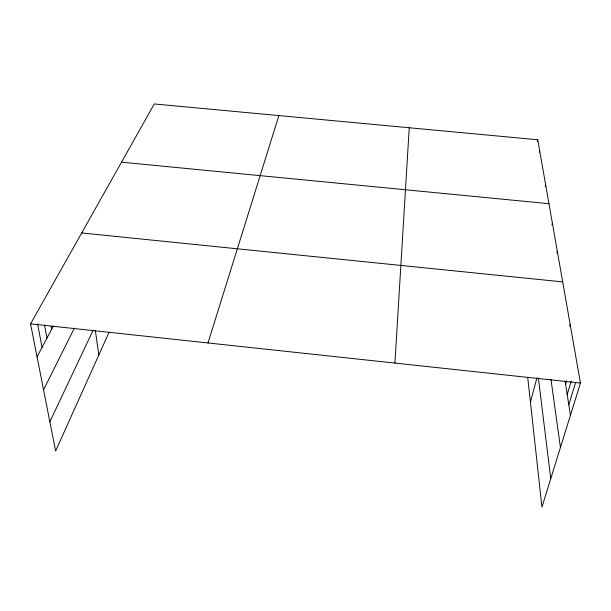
<?xml version="1.0" encoding="UTF-8"?>
<svg xmlns="http://www.w3.org/2000/svg" width="611" height="611" viewBox="0 0 611 611"><rect width="100%" height="100%" fill="white"/><g stroke="black" fill="none" stroke-linecap="round" stroke-linejoin="round"><path stroke-width="0.92" d="M394.92 363.079L409.24 127.76M537.344 141.607L537.749 139.759L154.293 103.946L30.55 323.853L55.616 450.994L108.949 332.499M539.207 152.177L539.612 150.375M545.233 186.63L545.661 184.828M551.947 225.016L552.397 223.214M556.842 253.084L557.316 251.243M530.44 402.145L536.962 377.819M569.651 326.266L570.17 324.464M565.626 384.548L566.71 380.905M567.191 394.538L571.216 381.188M568.795 404.78L575.623 382.463M537.749 139.759L580.45 383.051L541.934 507.054L527.744 377.583M208 342.954L278.883 115.578M49.858 421.773L93.2 330.116M43.557 389.81L74.359 328.176M37.05 356.816L53.409 325.946M121.528 162.175L548.976 203.7M81.698 232.959L562.693 281.892M30.55 323.853L580.45 383.051M37.584 323.914L42.06 347.361M44.527 325.067L46.948 338.135M51.217 326.35L51.714 329.138M565.076 381.004L570.437 415.281M95.331 330.299L98.799 355.052M550.985 379.469L560.432 447.496M538.375 378.026L550.755 478.642"/></g></svg>
